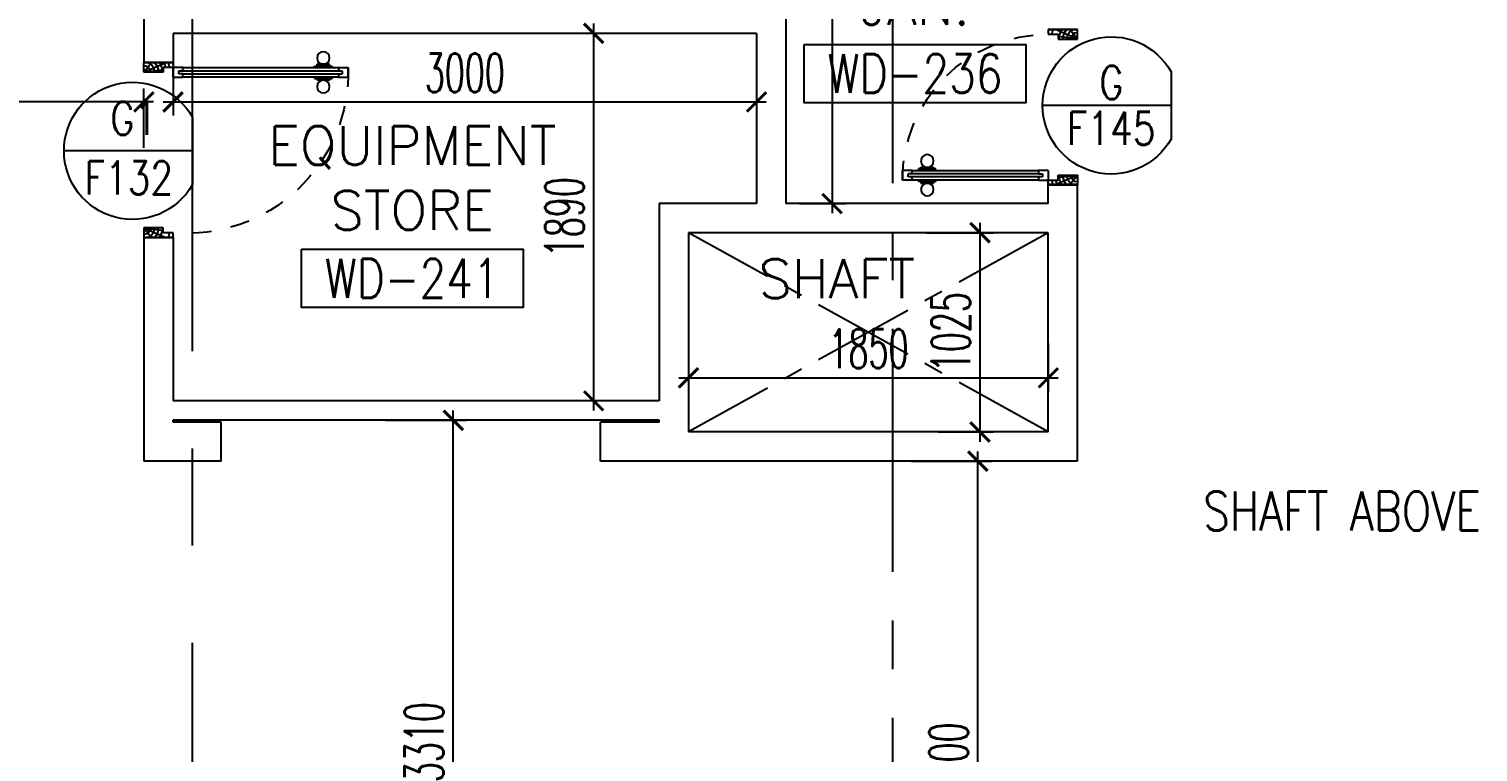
# Model space of a CAD drawing. Extents: x 88852.7 to 88945.7, y 39921.6 to 40001.1.
# Drawn here: x 88919.97 to 88927.42, y 39967.55 to 39971.27 of the extents above; entities that cross this region are included whole.
import ezdxf
from ezdxf.enums import TextEntityAlignment as Align

# ---------------------------------------------------------------- set-up
doc = ezdxf.new("R2010")
doc.units = 0
doc.header["$MEASUREMENT"] = 0
doc.header["$PDMODE"] = 34
for name, pattern in [('CENTER', [2, 1.25, -0.25, 0.25, -0.25]), ('CENTER2', [1.125, 0.75, -0.125, 0.125, -0.125]), ('CENTERX2', [4, 2.5, -0.5, 0.5, -0.5]), ('HIDDEN', [0.375, 0.25, -0.125])]:
    doc.linetypes.add(name, pattern=pattern)
doc.layers.get('0').update_dxf_attribs({"linetype": 'CONTINUOUS'})
doc.layers.get('DEFPOINTS').update_dxf_attribs({"linetype": 'CONTINUOUS'})
for name, color, linetype in [('AXES', 11, 'CENTERX2'), ('AXES1', 11, 'CENTER'), ('DIM', 4, 'CONTINUOUS'), ('DOOR', 7, 'CONTINUOUS'), ('DOOR-CR', 4, 'CONTINUOUS'), ('DOOR-NO', 3, 'CONTINUOUS'), ('INSUL', 4, 'CONTINUOUS'), ('RM-BOX', 4, 'CONTINUOUS'), ('RM-NAME', 2, 'CONTINUOUS'), ('RM-NO', 2, 'CONTINUOUS'), ('SHAFT', 4, 'CONTINUOUS'), ('WALL', 2, 'CONTINUOUS')]:
    doc.layers.add(name, color=color, linetype=linetype)
doc.styles.add('ROMANS', font='ROMANS.shx', dxfattribs={"width": 0.6})
doc.dimstyles.new('STANDARD in', dxfattribs={"dimtxt": 0.2, "dimasz": 0.1, "dimexe": 0.07, "dimexo": 0.07, "dimgap": 0.05, "dimtad": 1, "dimdec": 0, "dimlfac": 1000, "dimzin": 0, "dimdsep": 46, "dimtxsty": 'ROMANS', "dimblk": 'ARCHTICK', "dimcen": 0.05, "dimdle": 0.05, "dimclrd": 4, "dimclre": 4, "dimclrt": 2, "dimadec": 0, "dimazin": 0, "dimtfac": 1, "dimtdec": 0, "dimtmove": 2, "dimatfit": 3, "dimfxl": 0, "dimtolj": 1, "dimtzin": 0, "dimarcsym": 0})

# ---------------------------------------------------------------- blocks, each defined once
blk = doc.blocks.new('_ARCHTICK')
at = {"color": 0, "linetype": 'ByBlock', "const_width": 0.15}
blk.add_lwpolyline([(-0.5, -0.5), (0.5, 0.5)], dxfattribs=at)
blk = doc.blocks.new('*D205')
at = {"layer": 'DEFPOINTS', "color": 0, "linetype": 'ByBlock'}
for p in [(88916.5603, 39970.8969), (88920.5603, 39970.5918), (88916.5603, 39969.6569)]:
    blk.add_point(p, dxfattribs=at)
at = {"layer": 'DIM', "color": 4, "linetype": 'ByBlock', "lineweight": -2}
for p, q in [((88916.5603, 39969.7269), (88916.5603, 39970.9669)), ((88920.5603, 39970.6618), (88920.5603, 39970.9669)), ((88920.6103, 39970.8969), (88916.5103, 39970.8969))]:
    blk.add_line(p, q, dxfattribs=at)
at = {"layer": 'DIM', "color": 4, "linetype": 'ByBlock', "lineweight": -2, "xscale": 0.1, "yscale": 0.1, "zscale": 0.1, "rotation": 180}
blk.add_blockref('_ARCHTICK', (88916.5603, 39970.8969), dxfattribs=at)
at = {"layer": 'DIM', "color": 4, "linetype": 'ByBlock', "lineweight": -2, "xscale": 0.1, "yscale": 0.1, "zscale": 0.1}
blk.add_blockref('_ARCHTICK', (88920.5603, 39970.8969), dxfattribs=at)
at = {"layer": 'DIM', "color": 2, "linetype": 'ByBlock', "insert": (88918.5603, 39971.0469), "char_height": 0.2, "attachment_point": 5, "style": 'ROMANS'}
blk.add_mtext('\\A1;4000', dxfattribs=at)
blk = doc.blocks.new('*D202')
at = {"layer": 'DEFPOINTS', "color": 0, "linetype": 'ByBlock'}
for p in [(88923.0301, 39971.2496), (88922.8728, 39969.3596), (88923.0301, 39969.3596)]:
    blk.add_point(p, dxfattribs=at)
at = {"layer": 'DIM', "color": 4, "linetype": 'ByBlock', "lineweight": -2}
for p, q in [((88922.8728, 39971.2996), (88922.8728, 39969.3096)), ((88922.9601, 39971.2496), (88922.8028, 39971.2496)), ((88922.9601, 39969.3596), (88922.8028, 39969.3596))]:
    blk.add_line(p, q, dxfattribs=at)
at = {"layer": 'DIM', "color": 4, "linetype": 'ByBlock', "lineweight": -2, "xscale": 0.1, "yscale": 0.1, "zscale": 0.1}
for p, rotation in [((88922.8728, 39971.2496), 90), ((88922.8728, 39969.3596), 270)]:
    blk.add_blockref('_ARCHTICK', p, dxfattribs=dict(at, rotation=rotation))
at = {"layer": 'DIM', "color": 2, "linetype": 'ByBlock', "insert": (88922.7228, 39970.3046), "char_height": 0.2, "attachment_point": 5, "rotation": 90, "style": 'ROMANS'}
blk.add_mtext('\\A1;1890', dxfattribs=at)
blk = doc.blocks.new('*D666')
at = {"layer": 'DEFPOINTS', "color": 0, "linetype": 'ByBlock'}
for p in [(88924.5119, 39970.2246), (88924.5737, 39969.1996), (88924.859, 39969.1996)]:
    blk.add_point(p, dxfattribs=at)
at = {"layer": 'DIM', "color": 4, "linetype": 'ByBlock', "lineweight": -2}
for p, q in [((88924.859, 39970.2746), (88924.859, 39969.1496)), ((88924.5819, 39970.2246), (88924.929, 39970.2246)), ((88924.6437, 39969.1996), (88924.929, 39969.1996))]:
    blk.add_line(p, q, dxfattribs=at)
at = {"layer": 'DIM', "color": 4, "linetype": 'ByBlock', "lineweight": -2, "xscale": 0.1, "yscale": 0.1, "zscale": 0.1}
for p, rotation in [((88924.859, 39970.2246), 90), ((88924.859, 39969.1996), 270)]:
    blk.add_blockref('_ARCHTICK', p, dxfattribs=dict(at, rotation=rotation))
at = {"layer": 'DIM', "color": 2, "linetype": 'ByBlock', "insert": (88924.709, 39969.7121), "char_height": 0.2, "attachment_point": 5, "rotation": 90, "style": 'ROMANS'}
blk.add_mtext('\\A1;1025', dxfattribs=at)
blk = doc.blocks.new('*D204')
at = {"layer": 'DEFPOINTS', "color": 0, "linetype": 'ByBlock'}
for p in [(88923.3603, 39969.7247), (88925.2103, 39969.7247), (88925.2103, 39969.478)]:
    blk.add_point(p, dxfattribs=at)
at = {"layer": 'DIM', "color": 4, "linetype": 'ByBlock', "lineweight": -2}
for p, q in [((88923.3603, 39969.6547), (88923.3603, 39969.408)), ((88925.2103, 39969.6547), (88925.2103, 39969.408)), ((88923.3103, 39969.478), (88925.2603, 39969.478))]:
    blk.add_line(p, q, dxfattribs=at)
at = {"layer": 'DIM', "color": 4, "linetype": 'ByBlock', "lineweight": -2, "xscale": 0.1, "yscale": 0.1, "zscale": 0.1, "rotation": 180}
blk.add_blockref('_ARCHTICK', (88923.3603, 39969.478), dxfattribs=at)
at = {"layer": 'DIM', "color": 4, "linetype": 'ByBlock', "lineweight": -2, "xscale": 0.1, "yscale": 0.1, "zscale": 0.1}
blk.add_blockref('_ARCHTICK', (88925.2103, 39969.478), dxfattribs=at)
at = {"layer": 'DIM', "color": 2, "linetype": 'ByBlock', "insert": (88924.2853, 39969.628), "char_height": 0.2, "attachment_point": 5, "style": 'ROMANS'}
blk.add_mtext('\\A1;1850', dxfattribs=at)
blk = doc.blocks.new('*D201')
at = {"layer": 'DEFPOINTS', "color": 0, "linetype": 'ByBlock'}
for p in [(88923.8603, 39972.8246), (88923.8603, 39970.3746), (88924.0987, 39970.3746)]:
    blk.add_point(p, dxfattribs=at)
at = {"layer": 'DIM', "color": 4, "linetype": 'ByBlock', "lineweight": -2}
for p, q in [((88924.0987, 39972.8746), (88924.0987, 39970.3246)), ((88923.9303, 39972.8246), (88924.1687, 39972.8246)), ((88923.9303, 39970.3746), (88924.1687, 39970.3746))]:
    blk.add_line(p, q, dxfattribs=at)
at = {"layer": 'DIM', "color": 4, "linetype": 'ByBlock', "lineweight": -2, "xscale": 0.1, "yscale": 0.1, "zscale": 0.1}
for p, rotation in [((88924.0987, 39972.8246), 90), ((88924.0987, 39970.3746), 270)]:
    blk.add_blockref('_ARCHTICK', p, dxfattribs=dict(at, rotation=rotation))
at = {"layer": 'DIM', "color": 2, "linetype": 'ByBlock', "insert": (88923.9487, 39971.5996), "char_height": 0.2, "attachment_point": 5, "rotation": 90, "style": 'ROMANS'}
blk.add_mtext('\\A1;2450', dxfattribs=at)
blk = doc.blocks.new('*D203')
at = {"layer": 'DEFPOINTS', "color": 0, "linetype": 'ByBlock'}
for p in [(88920.7103, 39971.2496), (88923.7103, 39971.2496), (88923.7103, 39970.8969)]:
    blk.add_point(p, dxfattribs=at)
at = {"layer": 'DIM', "color": 4, "linetype": 'ByBlock', "lineweight": -2}
for p, q in [((88920.7103, 39971.1796), (88920.7103, 39970.8269)), ((88923.7103, 39971.1796), (88923.7103, 39970.8269)), ((88920.6603, 39970.8969), (88923.7603, 39970.8969))]:
    blk.add_line(p, q, dxfattribs=at)
at = {"layer": 'DIM', "color": 4, "linetype": 'ByBlock', "lineweight": -2, "xscale": 0.1, "yscale": 0.1, "zscale": 0.1, "rotation": 180}
blk.add_blockref('_ARCHTICK', (88920.7103, 39970.8969), dxfattribs=at)
at = {"layer": 'DIM', "color": 4, "linetype": 'ByBlock', "lineweight": -2, "xscale": 0.1, "yscale": 0.1, "zscale": 0.1}
blk.add_blockref('_ARCHTICK', (88923.7103, 39970.8969), dxfattribs=at)
at = {"layer": 'DIM', "color": 2, "linetype": 'ByBlock', "insert": (88922.2103, 39971.0469), "char_height": 0.2, "attachment_point": 5, "style": 'ROMANS'}
blk.add_mtext('\\A1;3000', dxfattribs=at)
blk = doc.blocks.new('DD1')
at = {"layer": 'DOOR-CR'}
blk.add_line((-307.6, 0), (352.8, 0), dxfattribs=at)
blk.add_lwpolyline([(-307.6, -172.9, 3.820224), (-307.6, 172.9)], format="xyb", close=True, dxfattribs=at)
at = {"layer": 'DOOR-NO', "style": 'ROMANS', "width": 0.8}
for tag, p in [('G', (0, 141.5)), ('000', (0, -141.4))]:
    blk.add_attdef(tag, text='', height=204, dxfattribs=at).set_placement(p, align=Align.MIDDLE)
blk = doc.blocks.new('DOOR90')
at = {"layer": 'DOOR', "linetype": 'ByBlock'}
for p, q in [((0, 0), (-150, 0)), ((-200, -25), (-1000, -25)), ((-200, -42), (-1000, -42)), ((-200, -58), (-1000, -58)), ((-1000, -75), (-200, -75))]:
    blk.add_line(p, q, dxfattribs=at)
at = {"layer": 'DOOR', "color": 0, "linetype": 'ByBlock'}
for p, q in [((-150, 0), (-150, -25)), ((-150, 0), (0, 0)), ((0, -50), (0, 0)), ((-1050, -25), (-1050, -75)), ((-1050, -75), (-1050, -25)), ((-1000, -25), (-1050, -25)), ((-1020, -42), (-1020, -58)), ((-1000, -42), (-1020, -42)), ((-1000, -58), (-1020, -58)), ((-1000, -25), (-1000, -42)), ((-1000, -58), (-1000, -75)), ((-967.6, -25), (-967.6, -17.8)), ((-877.6, -17.8), (-967.6, -17.8)), ((-955, -17.8), (-955, -8.8)), ((-955, -8.8), (-890.2, -8.8)), ((-955, -17.8), (-890.2, -17.8)), ((-890.2, -17.8), (-890.2, -8.8)), ((-877.6, -25), (-877.6, -17.8)), ((-200, -42), (-200, -25)), ((-200, -25), (-150, -25)), ((-180, -42), (-200, -42)), ((-200, -75), (-200, -58)), ((-200, -58), (-180, -58)), ((-180, -58), (-180, -42)), ((-150, -75), (-150, -25)), ((-150, -25), (-100, -25)), ((-100, -25), (-100, -50)), ((-100, -50), (0, -50)), ((-1000, -75), (-1050, -75)), ((-967.6, -75), (-967.6, -82.2)), ((-877.6, -82.2), (-967.6, -82.2)), ((-955, -82.2), (-955, -91.2)), ((-955, -82.2), (-890.2, -82.2)), ((-955, -91.2), (-890.2, -91.2)), ((-890.2, -82.2), (-890.2, -91.2)), ((-877.6, -75), (-877.6, -82.2)), ((-150, -75), (-200, -75)), ((-150, -900), (-150, -875)), ((-150, -875), (-100, -875)), ((-100, -850), (0, -850)), ((-100, -875), (-100, -850)), ((0, -850), (0, -900)), ((0, -900), (-150, -900)), ((-150, -900), (0, -900))]:
    blk.add_line(p, q, dxfattribs=at)
at = {"layer": 'DOOR', "color": 9, "linetype": 'ByBlock'}
for p, q in [((0, -50), (-113.7, 0)), ((0, -50), (-40.1, 0)), ((0, -50), (-100, -36.6)), ((0, -850), (-113.7, -900)), ((0, -850), (-100, -863.4)), ((0, -850), (-40.1, -900))]:
    blk.add_line(p, q, dxfattribs=at)
at = {"layer": 'DOOR', "color": 0, "linetype": 'ByBlock'}
for centre in [(-922.6, 23.5), (-922.6, -123.5)]:
    blk.add_circle(centre, 32.4, dxfattribs=at)
at = {"layer": 'DOOR', "color": 9, "linetype": 'ByBlock'}
for centre, radius, start, end in [((0, -50), 74.4, 137.77643, 180), ((0, -50), 54.4, 113.20738, 180), ((0, -50), 154.4, 161.10529, 166.28577), ((0, -50), 134.4, 158.15985, 169.28002), ((0, -50), 114.4, 154.08384, 167.37743), ((0, -50), 94.4, 148.01819, 180), ((0, -50), 34.4, 90, 180), ((0, -50), 14.4, 90, 180), ((0, -850), 154.4, 193.71423, 198.89471), ((0, -850), 134.4, 190.71998, 201.84015), ((0, -850), 94.4, 180, 211.98181), ((0, -850), 74.4, 180, 222.22357), ((0, -850), 54.4, 180, 246.79262), ((0, -850), 34.4, 180, 270), ((0, -850), 14.4, 180, 270)]:
    blk.add_arc(centre, radius, start, end, dxfattribs=at)
at = {"layer": 'DOOR', "linetype": 'HIDDEN', "ltscale": 0.5}
blk.add_arc((-222.2, -50), 828.2, 178.27012, 275.00304, dxfattribs=at)
blk = doc.blocks.new('RM1')
at = {"layer": 'RM-BOX'}
blk.add_lwpolyline([(569.9, -200), (-569.9, -200), (-569.9, -500), (569.9, -500)], close=True, dxfattribs=at)
at = {"layer": 'RM-NAME', "style": 'ROMANS'}
for tag, p in [('ROOMNAME1', (0, 323.8)), ('ROOMNAME2', (0, 0))]:
    blk.add_attdef(tag, text='', height=200, dxfattribs=at).set_placement(p, align=Align.MIDDLE)
at = {"layer": 'RM-NO', "style": 'ROMANS', "width": 0.8}
blk.add_attdef('ROOMNO', text='', height=200, dxfattribs=at).set_placement((0, -350), align=Align.MIDDLE)
blk = doc.blocks.new('DOOR80')
at = {"layer": 'DOOR', "color": 0, "linetype": 'ByBlock'}
for p, q in [((-75, 850), (-75, 900)), ((-75, 900), (-25, 900)), ((-25, 900), (-75, 900)), ((-25, 850), (-25, 900)), ((-58, 850), (-75, 850)), ((-58, 850), (-58, 870)), ((-42, 870), (-58, 870)), ((-42, 850), (-42, 870)), ((-25, 850), (-42, 850)), ((-91.2, 805), (-91.2, 740.2)), ((-82.2, 805), (-91.2, 805)), ((-82.2, 727.6), (-82.2, 817.6)), ((-75, 817.6), (-82.2, 817.6)), ((-82.2, 805), (-82.2, 740.2)), ((-25, 817.6), (-17.8, 817.6)), ((-17.8, 727.6), (-17.8, 817.6)), ((-17.8, 805), (-17.8, 740.2)), ((-17.8, 805), (-8.8, 805)), ((-8.8, 805), (-8.8, 740.2)), ((-82.2, 740.2), (-91.2, 740.2)), ((-75, 727.6), (-82.2, 727.6)), ((-25, 727.6), (-17.8, 727.6)), ((-17.8, 740.2), (-8.8, 740.2)), ((-800, 150), (-800, 0)), ((-800, 150), (-775, 150)), ((-800, 0), (-800, 150)), ((-775, 150), (-775, 100)), ((-75, 200), (-58, 200)), ((-75, 150), (-75, 200)), ((-75, 150), (-25, 150)), ((-58, 200), (-58, 180)), ((-58, 180), (-42, 180)), ((-42, 200), (-25, 200)), ((-42, 180), (-42, 200)), ((-25, 200), (-25, 150)), ((0, 150), (-25, 150)), ((-25, 150), (-25, 100)), ((0, 0), (0, 150)), ((0, 150), (0, 0)), ((-775, 100), (-750, 100)), ((-750, 100), (-750, 0)), ((-50, 100), (-50, 0)), ((-25, 100), (-50, 100)), ((-750, 0), (-800, 0)), ((-50, 0), (0, 0))]:
    blk.add_line(p, q, dxfattribs=at)
at = {"layer": 'DOOR', "linetype": 'ByBlock'}
for p, q in [((-75, 850), (-75, 200)), ((-58, 200), (-58, 850)), ((-42, 200), (-42, 850)), ((-25, 200), (-25, 850))]:
    blk.add_line(p, q, dxfattribs=at)
at = {"layer": 'DOOR', "color": 9, "linetype": 'ByBlock'}
for p, q in [((-750, 0), (-800, 113.7)), ((-750, 0), (-763.4, 100)), ((-50, 0), (0, 113.7)), ((-50, 0), (-36.6, 100)), ((-750, 0), (-800, 40.1)), ((-50, 0), (0, 40.1))]:
    blk.add_line(p, q, dxfattribs=at)
at = {"layer": 'DOOR', "color": 0, "linetype": 'ByBlock'}
for centre in [(-123.5, 772.6), (23.5, 772.6)]:
    blk.add_circle(centre, 32.4, dxfattribs=at)
at = {"layer": 'DOOR', "linetype": 'HIDDEN', "ltscale": 0.5}
blk.add_arc((-25, 150), 750, 90, 180, dxfattribs=at)
at = {"layer": 'DOOR', "color": 9, "linetype": 'ByBlock'}
for centre, radius, start, end in [((-750, 0), 154.4, 103.71423, 108.89471), ((-50, 0), 154.4, 71.10529, 76.28577), ((-750, 0), 134.4, 100.71998, 111.84015), ((-750, 0), 94.4, 90, 121.98181), ((-50, 0), 94.4, 58.01819, 90), ((-50, 0), 134.4, 68.15985, 79.28002), ((-50, 0), 114.4, 64.08384, 77.37743), ((-750, 0), 74.4, 90, 132.22357), ((-750, 0), 54.4, 90, 156.79262), ((-750, 0), 34.4, 90, 180), ((-750, 0), 14.4, 90, 180), ((-50, 0), 74.4, 47.77643, 90), ((-50, 0), 54.4, 23.20738, 90), ((-50, 0), 34.4, 0, 90), ((-50, 0), 14.4, 0, 90)]:
    blk.add_arc(centre, radius, start, end, dxfattribs=at)
blk = doc.blocks.new('*D782')
at = {"layer": 'DEFPOINTS', "color": 0, "linetype": 'ByBlock'}
for p in [(88921.7325, 39969.2596), (88922.1511, 39969.2596), (88921.8435, 39965.9496)]:
    blk.add_point(p, dxfattribs=at)
at = {"layer": 'DIM', "color": 4, "linetype": 'ByBlock', "lineweight": -2}
for p, q in [((88922.1511, 39965.8996), (88922.1511, 39969.3096)), ((88921.8025, 39969.2596), (88922.2211, 39969.2596)), ((88921.9135, 39965.9496), (88922.2211, 39965.9496))]:
    blk.add_line(p, q, dxfattribs=at)
at = {"layer": 'DIM', "color": 4, "linetype": 'ByBlock', "lineweight": -2, "xscale": 0.1, "yscale": 0.1, "zscale": 0.1}
for p, rotation in [((88922.1511, 39969.2596), 90), ((88922.1511, 39965.9496), 270)]:
    blk.add_blockref('_ARCHTICK', p, dxfattribs=dict(at, rotation=rotation))
at = {"layer": 'DIM', "color": 2, "linetype": 'ByBlock', "insert": (88922.0011, 39967.6046), "char_height": 0.2, "attachment_point": 5, "rotation": 90, "style": 'ROMANS'}
blk.add_mtext('\\A1;3310', dxfattribs=at)
blk = doc.blocks.new('*D798')
at = {"layer": 'DEFPOINTS', "color": 0, "linetype": 'ByBlock'}
for p in [(88924.4363, 39969.0496), (88924.8478, 39969.0496), (88924.5402, 39965.9496)]:
    blk.add_point(p, dxfattribs=at)
at = {"layer": 'DIM', "color": 4, "linetype": 'ByBlock', "lineweight": -2}
for p, q in [((88924.5063, 39969.0496), (88924.9178, 39969.0496)), ((88924.8478, 39965.8996), (88924.8478, 39969.0996)), ((88924.6102, 39965.9496), (88924.9178, 39965.9496))]:
    blk.add_line(p, q, dxfattribs=at)
at = {"layer": 'DIM', "color": 4, "linetype": 'ByBlock', "lineweight": -2, "xscale": 0.1, "yscale": 0.1, "zscale": 0.1}
for p, rotation in [((88924.8478, 39969.0496), 90), ((88924.8478, 39965.9496), 270)]:
    blk.add_blockref('_ARCHTICK', p, dxfattribs=dict(at, rotation=rotation))
at = {"layer": 'DIM', "color": 2, "linetype": 'ByBlock', "insert": (88924.6978, 39967.4996), "char_height": 0.2, "attachment_point": 5, "rotation": 90, "style": 'ROMANS'}
blk.add_mtext('\\A1;3100', dxfattribs=at)

msp = doc.modelspace()

# ---------------------------------------------------------------- linework, layer by layer
at = {"layer": 'AXES'}
msp.add_line((88920.8103, 39921.6153), (88920.8103, 40000.4279), dxfattribs=at)
at = {"layer": 'AXES1'}
msp.add_line((88924.4103, 39928.4796), (88924.4103, 39987.2996), dxfattribs=at)
at = {"layer": 'INSUL', "linetype": 'CENTER2', "ltscale": 0.7}
for p, q in [((88925.2103, 39970.2246), (88923.3602, 39969.1996)), ((88925.2103, 39969.1996), (88923.3603, 39970.2246))]:
    msp.add_line(p, q, dxfattribs=at)
at = {"layer": 'WALL'}
for p, q in [((88923.8603, 39972.8246), (88923.8603, 39970.3746)), ((88920.5603, 39971.4996), (88920.5603, 39971.0996)), ((88920.7103, 39971.2496), (88920.7103, 39971.0996)), ((88923.7103, 39971.2496), (88920.7103, 39971.2496)), ((88923.7103, 39971.2496), (88923.7103, 39970.3746)), ((88920.7103, 39971.0996), (88920.5603, 39971.0996)), ((88925.2103, 39970.3746), (88925.2103, 39970.4746)), ((88925.2103, 39970.4746), (88925.3603, 39970.4746)), ((88925.3603, 39969.0496), (88925.3603, 39970.4746)), ((88923.7103, 39970.3746), (88923.2103, 39970.3746)), ((88923.2103, 39970.3746), (88923.2103, 39969.3596)), ((88925.2103, 39970.3746), (88923.8603, 39970.3746)), ((88920.7103, 39970.1996), (88920.5603, 39970.1996)), ((88920.5603, 39970.1996), (88920.5603, 39969.0496)), ((88920.7103, 39970.1996), (88920.7103, 39969.3596)), ((88925.2103, 39970.2246), (88923.3603, 39970.2246)), ((88923.3603, 39970.2246), (88923.3603, 39969.1996)), ((88923.3603, 39970.1996), (88923.3603, 39969.1996)), ((88925.2103, 39969.1996), (88925.2103, 39970.2246)), ((88923.2103, 39969.3596), (88920.7103, 39969.3596)), ((88920.7103, 39969.2496), (88920.7103, 39969.2596)), ((88923.2103, 39969.2596), (88920.7103, 39969.2596)), ((88920.9574, 39969.2496), (88920.7103, 39969.2496)), ((88920.9574, 39969.0496), (88920.9574, 39969.2496)), ((88923.2103, 39969.2496), (88922.9074, 39969.2496)), ((88922.9074, 39969.0496), (88922.9074, 39969.2496)), ((88923.2103, 39969.2496), (88923.2103, 39969.2596)), ((88925.2103, 39969.1996), (88923.3602, 39969.1996)), ((88920.9574, 39969.0496), (88920.5603, 39969.0496)), ((88925.3603, 39969.0496), (88922.9074, 39969.0496))]:
    msp.add_line(p, q, dxfattribs=at)

# ---------------------------------------------------------------- block references
at = {"layer": 'DOOR', "color": 0, "linetype": 'ByBlock', "xscale": -0.001, "yscale": 0.001, "zscale": 0.001, "rotation": 90}
msp.add_blockref('DOOR80', (88925.3603, 39970.47), dxfattribs=at)
at = {"layer": 'DOOR', "color": 0, "linetype": 'ByBlock', "xscale": -0.001, "yscale": 0.001, "zscale": 0.001}
msp.add_blockref('DOOR90', (88920.5603, 39971.0996), dxfattribs=at)
at = {"layer": 'DOOR-NO'}
ref = msp.add_blockref('DD1', (88925.5339, 39970.8791), dxfattribs=dict(at, xscale=-0.001, yscale=0.001, zscale=0.001))
ref.add_attrib('G', 'G', dxfattribs={"height": 0.17, "style": 'ROMANS', "width": 0.8}).set_placement((88925.5339, 39970.9971), align=Align.MIDDLE)
ref.add_attrib('000', 'F145', dxfattribs={"height": 0.17, "style": 'ROMANS', "width": 0.8}).set_placement((88925.5339, 39970.7613), align=Align.MIDDLE)
ref = msp.add_blockref('DD1', (88920.5027, 39970.6455), dxfattribs=dict(at, xscale=-0.001, yscale=0.001, zscale=0.001))
ref.add_attrib('G', 'G1', dxfattribs={"height": 0.17, "style": 'ROMANS', "width": 0.8}).set_placement((88920.508, 39970.8121), align=Align.MIDDLE)
ref.add_attrib('000', 'F132', dxfattribs={"height": 0.17, "style": 'ROMANS', "width": 0.8}).set_placement((88920.4832, 39970.5067), align=Align.MIDDLE)
at = {"layer": 'RM-NAME'}
ref = msp.add_blockref('RM1', (88924.5249, 39971.3931), dxfattribs=dict(at, xscale=-0.001, yscale=0.001, zscale=0.001))
ref.add_attrib('ROOMNO', 'WD-236', dxfattribs={"layer": 'RM-NO', "height": 0.2, "style": 'ROMANS', "width": 0.8}).set_placement((88924.5249, 39971.0431), align=Align.MIDDLE)
ref.add_attrib('ROOMNAME2', 'JAN.', dxfattribs={"height": 0.2, "style": 'ROMANS'}).set_placement((88924.5249, 39971.3931), align=Align.MIDDLE)
ref = msp.add_blockref('RM1', (88921.94, 39970.3395), dxfattribs=dict(at, xscale=-0.001, yscale=0.001, zscale=0.001))
ref.add_attrib('ROOMNO', 'WD-241', dxfattribs={"layer": 'RM-NO', "height": 0.2, "style": 'ROMANS', "width": 0.8}).set_placement((88921.94, 39969.9895), align=Align.MIDDLE)
ref.add_attrib('ROOMNAME2', 'STORE', dxfattribs={"height": 0.2, "style": 'ROMANS'}).set_placement((88921.94, 39970.3395), align=Align.MIDDLE)
ref.add_attrib('ROOMNAME1', 'EQUIPMENT', dxfattribs={"height": 0.2, "style": 'ROMANS'}).set_placement((88921.94, 39970.6633), align=Align.MIDDLE)

# ---------------------------------------------------------------- texts
at = {"layer": 'RM-NAME', "style": 'ROMANS'}
msp.add_text('SHAFT', height=0.2, dxfattribs=at).set_placement((88924.1227, 39969.9879), align=Align.MIDDLE)
at = {"layer": 'SHAFT', "color": 4, "style": 'ROMANS', "width": 0.8}
msp.add_text('SHAFT ABOVE', height=0.2, dxfattribs=at).set_placement((88926.7199, 39968.7929), align=Align.MIDDLE)

# ---------------------------------------------------------------- dimensions: what is measured, and where the dimension line sits
at = {"layer": 'DIM', "linetype": 'ByBlock', "ltscale": 0.3}
for base, p1, p2, angle, picture, middle in [((88924.0987, 39970.3746), (88923.8603, 39972.8246), (88923.8603, 39970.3746), 90, '*D201', (88923.9487, 39971.5996)), ((88922.8728, 39969.3596), (88923.0301, 39971.2496), (88923.0301, 39969.3596), 90, '*D202', (88922.7228, 39970.3046)), ((88923.7103, 39970.8969), (88920.7103, 39971.2496), (88923.7103, 39971.2496), 180, '*D203', (88922.2103, 39971.0469)), ((88916.5603, 39970.8969), (88920.5603, 39970.5918), (88916.5603, 39969.6569), 180, '*D205', (88918.5603, 39971.0469)), ((88924.859, 39969.1996), (88924.5119, 39970.2246), (88924.5737, 39969.1996), 90, '*D666', (88924.709, 39969.7121)), ((88925.2103, 39969.478), (88923.3603, 39969.7247), (88925.2103, 39969.7247), 180, '*D204', (88924.2853, 39969.628)), ((88922.1511, 39969.2596), (88921.8435, 39965.9496), (88921.7325, 39969.2596), 90, '*D782', (88922.0011, 39967.6046)), ((88924.8478, 39969.0496), (88924.5402, 39965.9496), (88924.4363, 39969.0496), 90, '*D798', (88924.6978, 39967.4996))]:
    dim = msp.add_linear_dim(base=base, p1=p1, p2=p2, angle=angle, dimstyle='STANDARD in', dxfattribs=at)
    dim.commit()
    dim.dimension.update_dxf_attribs({"geometry": picture, "text_midpoint": middle})

doc.saveas('drawing.dxf')
